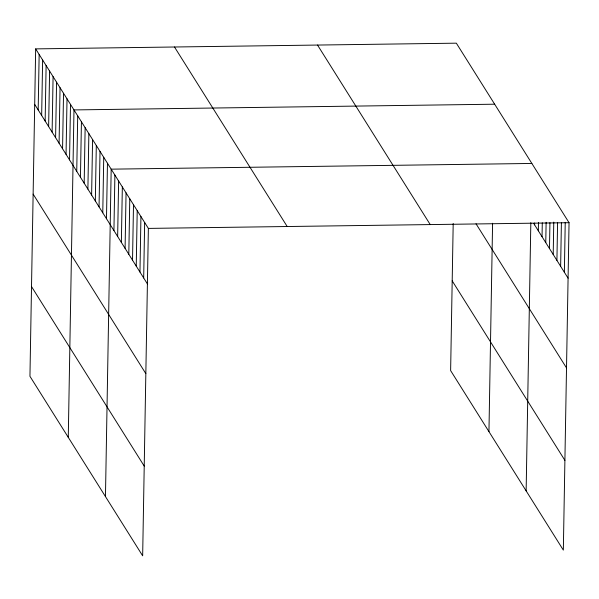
<?xml version="1.0" encoding="UTF-8"?>
<svg xmlns="http://www.w3.org/2000/svg" width="599" height="599" viewBox="0 0 599 599"><rect width="100%" height="100%" fill="white"/><g stroke="black" fill="none" stroke-linecap="round" stroke-linejoin="round"><path stroke-width="0.9" d="M35.663 48.886L29.95 376.307L142.659 555.827L148.372 228.406L35.663 48.886L456.341 43.173L569.05 222.693L563.337 550.114L450.628 370.594L453.196 223.532M38.179 109.924L39.152 54.434M41.66 115.472L42.634 59.982M45.15 121.02L46.116 65.531M48.631 126.569L49.597 71.079M52.113 132.117L53.086 76.627M55.602 137.665L56.568 82.175M59.084 143.213L60.05 87.724M62.566 148.762L63.531 93.272M66.047 154.317L67.021 98.828M69.536 159.866L70.502 104.376M68.271 437.345L73.984 109.924L494.662 104.204M76.739 171.336L77.705 115.847M80.453 177.259L81.427 121.769M84.174 183.182L85.14 127.692M87.896 189.112L88.862 133.622M91.617 195.034L92.583 139.545M95.331 200.957L96.304 145.467M99.052 206.88L100.018 151.39M102.773 212.802L103.739 157.312M106.487 218.732L107.461 163.242M105.461 496.586L111.182 169.165L531.86 163.452M113.93 230.578L114.896 175.088M117.651 236.5L118.617 181.01M121.365 242.43L122.338 186.933M125.086 248.353L126.06 192.863M128.807 254.276L129.773 198.786M132.529 260.198L133.495 204.708M136.243 266.121L137.216 210.631M139.964 272.051L140.93 216.561M143.685 277.973L144.651 222.484M488.949 431.632L492.588 223.262M526.139 490.873L530.826 222.678M534.608 224.865L534.637 223.015M538.329 230.787L538.471 222.461M542.043 236.71L542.29 222.843M545.764 242.64L546.123 222.289M549.485 248.563L549.934 222.663M553.206 254.485L553.768 222.117M556.92 260.408L557.587 222.491M560.642 266.33L561.398 222.865M564.363 272.26L565.231 222.319M148.372 228.406L569.05 222.693M533.679 223.382L568.084 278.183M476.018 223.771L566.512 367.921M317.522 45.052L430.224 224.58M452.193 280.856L564.902 460.376M174.489 46.999L287.198 226.519M34.697 104.376L147.406 283.896M33.132 194.113L145.834 373.634M31.515 286.569L144.224 466.089"/></g></svg>
